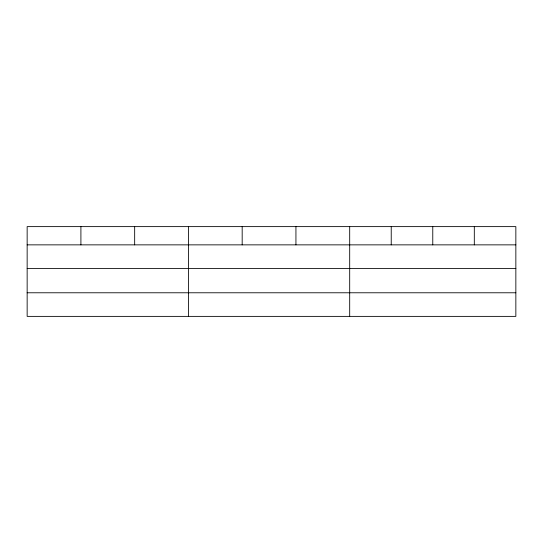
<?xml version="1.0" encoding="UTF-8"?>
<svg xmlns="http://www.w3.org/2000/svg" width="543" height="543" viewBox="0 0 543 543"><rect width="100%" height="100%" fill="white"/><g stroke="black" fill="none" stroke-linecap="round" stroke-linejoin="round"><path stroke-width="0.81" d="M515.85 268.459L515.85 226.621L27.15 226.621L27.15 316.379L515.85 316.379L515.85 268.459L27.15 268.459M27.15 244.859L515.85 244.859M27.15 292.779L515.85 292.779M474.31 226.621L474.31 244.859M432.771 226.621L432.771 244.859M391.231 226.621L391.231 244.859M349.692 226.621L349.692 316.379M295.935 226.621L295.935 244.859M242.178 226.621L242.178 244.859M188.421 226.621L188.421 316.379M134.664 226.621L134.664 244.859M80.907 226.621L80.907 244.859"/></g></svg>
